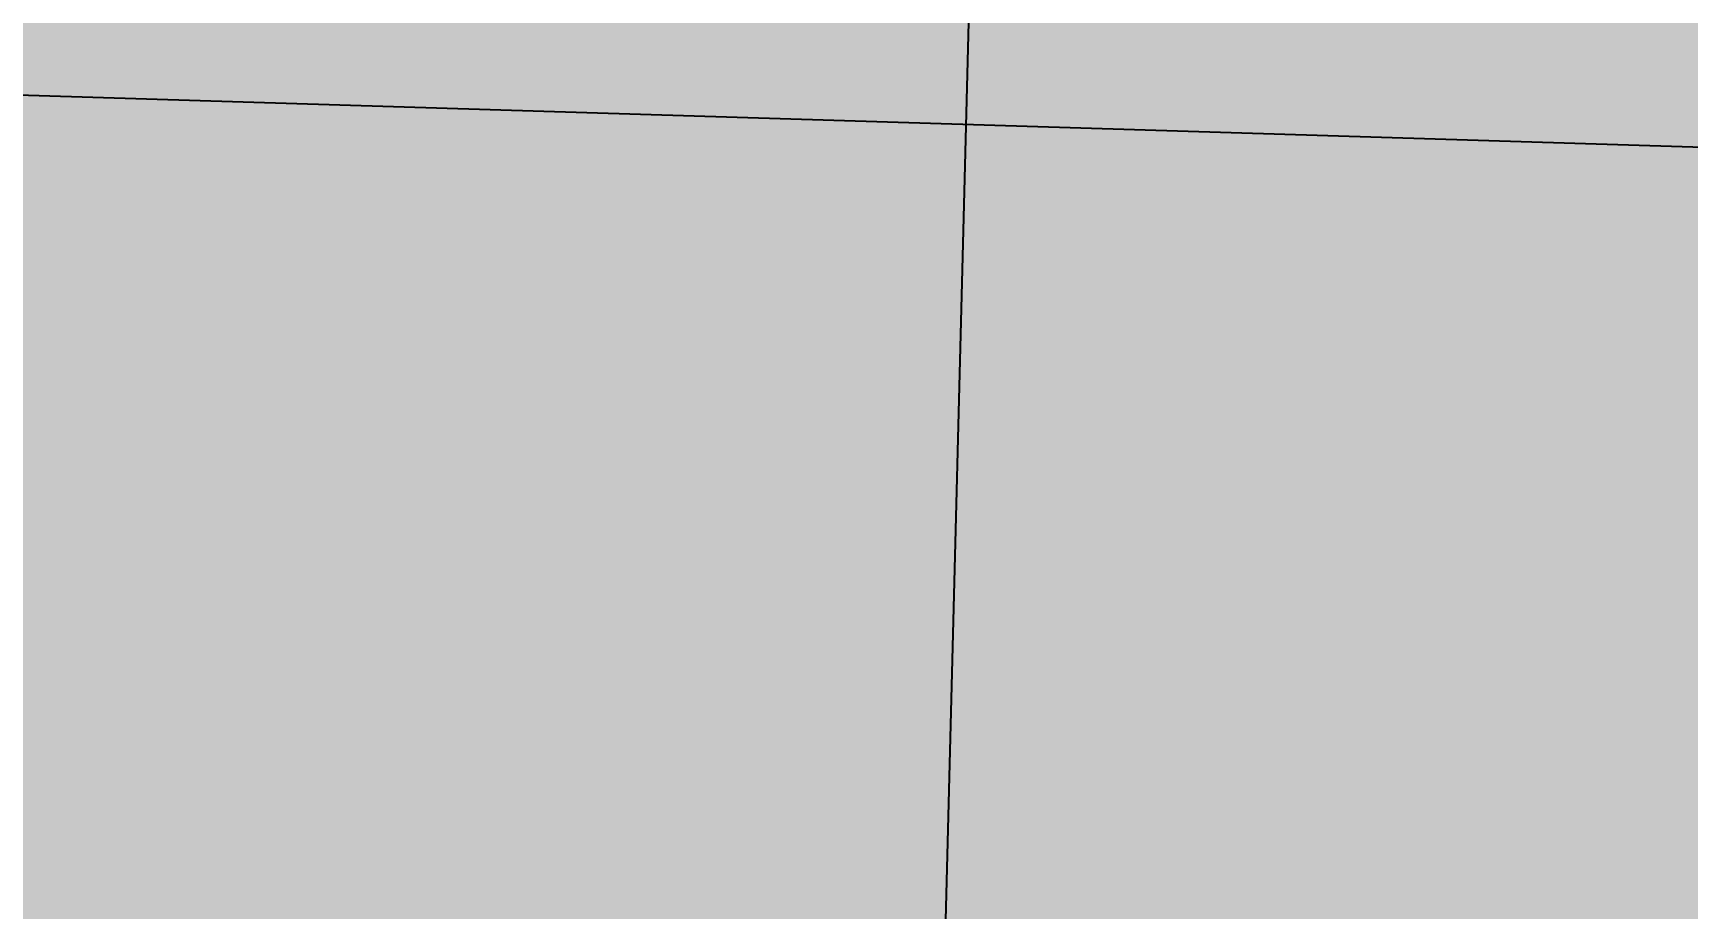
# Model space of a CAD drawing. Extents: x 383425 to 391668, y 6055101 to 6059545.
# Drawn here: x 385135.9249 to 385135.93899, y 6058450.29101 to 6058450.29847 of the extents above; entities that cross this region are included whole.
import ezdxf
from ezdxf.enums import TextEntityAlignment as Align

# ---------------------------------------------------------------- set-up
doc = ezdxf.new("R2010")
doc.units = 0
doc.header["$LTSCALE"] = 5
doc.linetypes.add('foc-UNSURVEYED', pattern=[12.5, 10, -2.5])
for name, color, linetype in [('AS-UNDERLAY-H', 141, 'Continuous'), ('C-RW', 13, 'Continuous'), ('CG-NOTES', 7, 'Continuous'), ('L-USEC', 7, 'foc-UNSURVEYED')]:
    doc.layers.add(name, color=color, linetype=linetype)
doc.styles.add('80L', font='ARIALN.TTF', dxfattribs={"height": 10})

# ---------------------------------------------------------------- blocks, each defined once
blk = doc.blocks.new('*U113')
at = {"layer": 'AS-UNDERLAY-H'}
h = blk.add_hatch(color=256, dxfattribs=at)
h.dxf.hatch_style = 1
edge = h.paths.add_edge_path()
edge.add_arc((0, 0), 11, 0, 360)
at = {"layer": 'CG-NOTES', "color": 182}
blk.add_circle((0, 0), 11, dxfattribs=at)
at = {"color": 182, "style": '80L'}
blk.add_attdef('#', text='', height=10, dxfattribs=at).set_placement((0, 0), align=Align.MIDDLE_CENTER)

msp = doc.modelspace()

# ---------------------------------------------------------------- linework, layer by layer
at = {"layer": 'C-RW', "flags": 128}
msp.add_lwpolyline([(385644.755947, 6059128.032351), (385644.140072, 6059106.844384), (385643.319012, 6059078.58682), (385642.533129, 6059050.321913), (385642.072151, 6059033.235968), (385641.288369, 6059008.266153), (385640.711198, 6058988.280982), (385645.820048, 6058988.217315), (385644.825748, 6058908.497715), (385638.119224, 6058901.106248), (385631.370787, 6058893.668424), (385597.068384, 6058855.863599), (385589.673501, 6058847.712531), (385555.664303, 6058810.21965), (385520.785222, 6058771.769992), (385562.468395, 6058585.594743), (385568.578449, 6058558.316966), (385577.803441, 6058514.476332), (385582.946548, 6058490.019191), (385585.004882, 6058480.237958), (385593.86241, 6058438.158059), (385297.11062, 6058445.287553), (385022.038375, 6058453.838046)], dxfattribs=at)
at = {"layer": 'L-USEC'}
msp.add_line((385139.66, 6058597.23), (385119.26, 6057793.02), dxfattribs=at)

# ---------------------------------------------------------------- block references
at = {"layer": 'CG-NOTES'}
msp.add_blockref('*U113', (385135.69048, 6058453.090905), dxfattribs=at).add_auto_attribs({'#': '234'})

doc.saveas('drawing.dxf')
